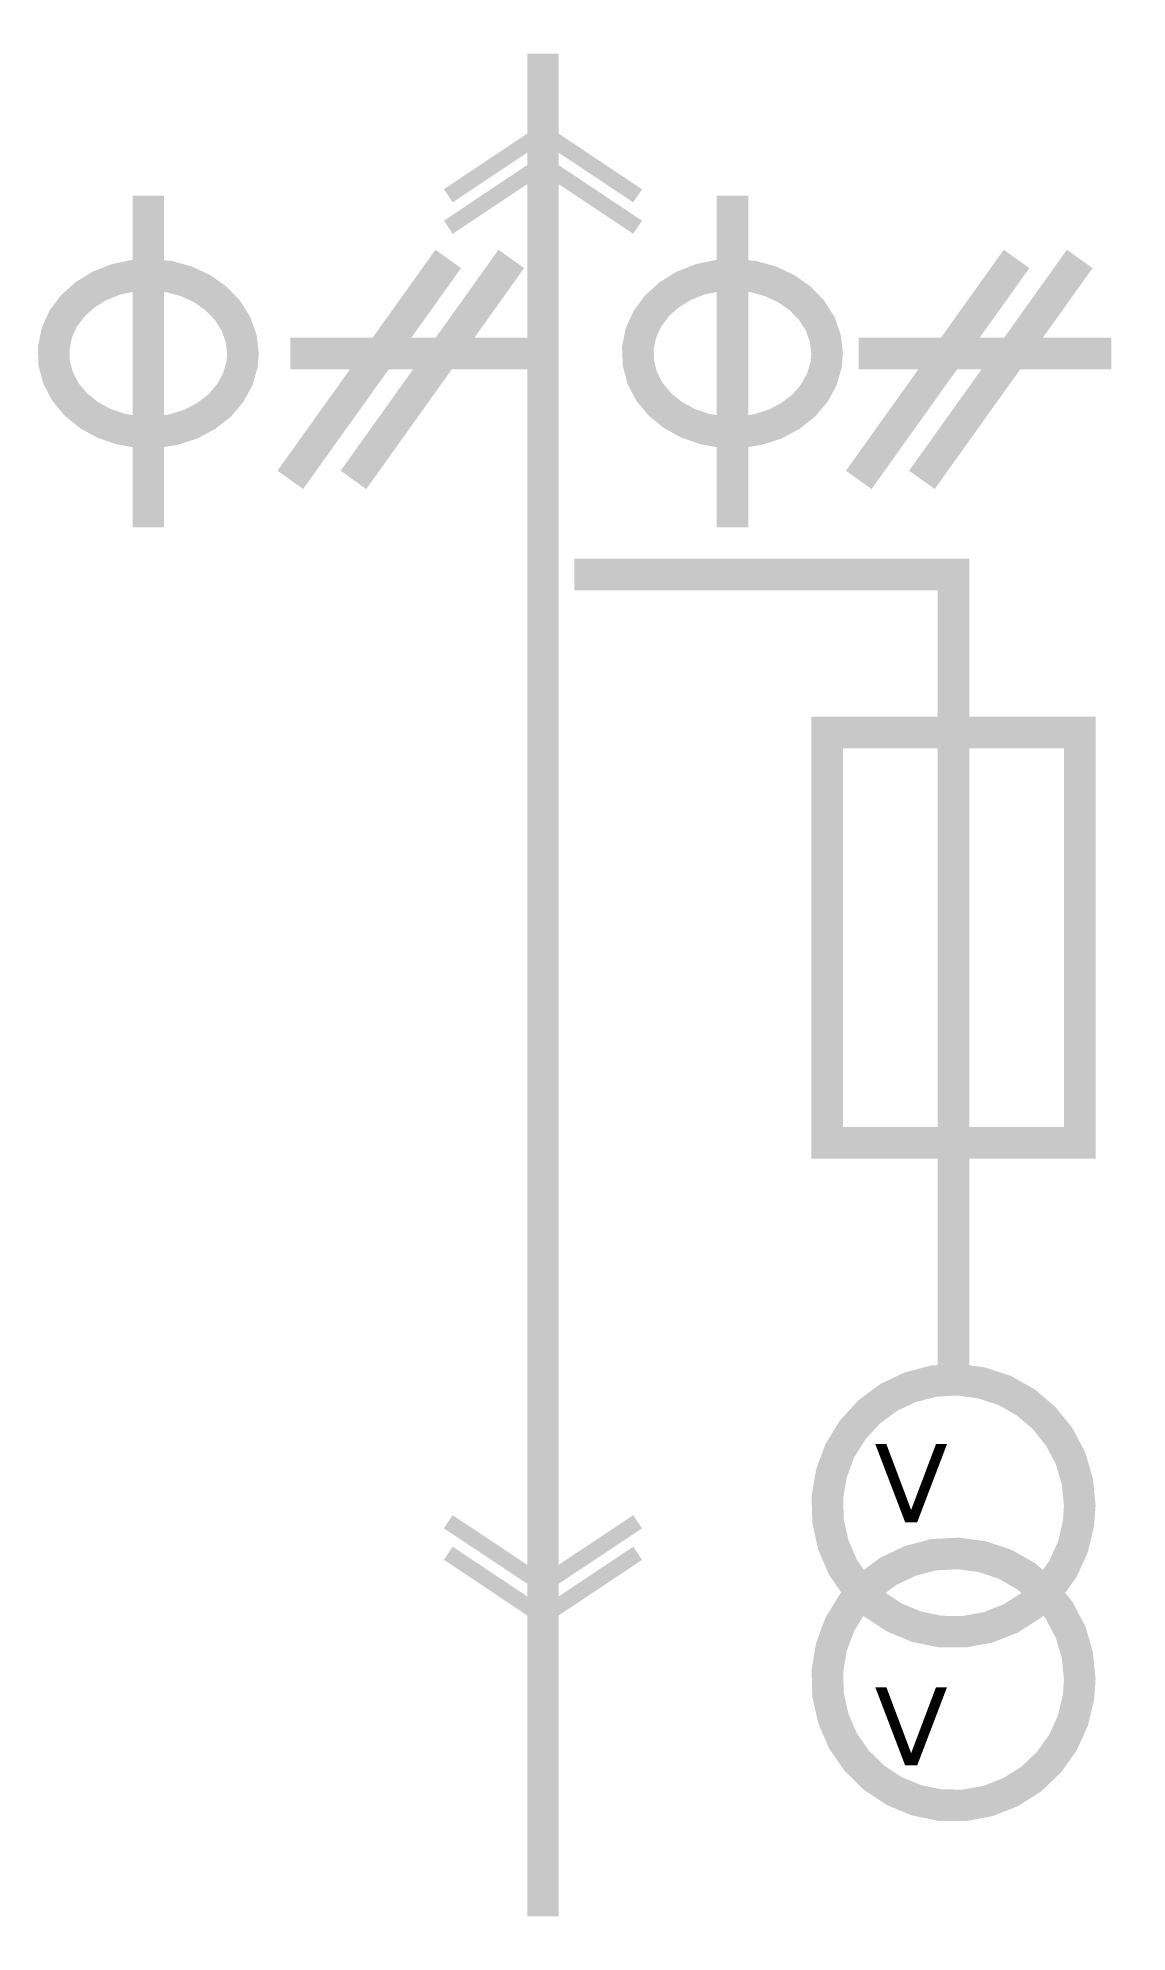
# Model space of a CAD drawing. Extents: x 2299.87 to 2300.67, y 1174.52 to 1175.91.
import ezdxf

# ---------------------------------------------------------------- set-up
doc = ezdxf.new("R2010")
doc.units = 0
doc.styles.add('VERDANA', font='verdana.TTF')

msp = doc.modelspace()

# ---------------------------------------------------------------- linework, layer by layer
at = {"color": 0, "linetype": 'Continuous'}
for points in [[(2300.2452, 1174.5346, 0.0231, 0.0231, 0), (2300.2452, 1175.9003, 0.0231, 0.0231, 0)], [(2300.1758, 1175.7961, 0.0116, 0.0116, 0), (2300.2452, 1175.8424, 0.0116, 0.0116, 0), (2300.3146, 1175.7961, 0.0116, 0.0116, 0)], [(2300.1758, 1175.773, 0.0116, 0.0116, 0), (2300.2452, 1175.8193, 0.0116, 0.0116, 0), (2300.3146, 1175.773, 0.0116, 0.0116, 0)], [(2299.9559, 1175.5531, 0.0231, 0.0231, 0), (2299.9559, 1175.7961, 0.0231, 0.0231, 0)], [(2300.3841, 1175.5531, 0.0231, 0.0231, 0), (2300.3841, 1175.7961, 0.0231, 0.0231, 0)], [(2300.1758, 1175.7498, 0.0231, 0.0231, 0), (2300.06, 1175.5878, 0.0231, 0.0231, 0)], [(2300.222, 1175.7498, 0.0231, 0.0231, 0), (2300.1063, 1175.5878, 0.0231, 0.0231, 0)], [(2300.5924, 1175.7498, 0.0231, 0.0231, 0), (2300.4767, 1175.5878, 0.0231, 0.0231, 0)], [(2300.6387, 1175.7498, 0.0231, 0.0231, 0), (2300.523, 1175.5878, 0.0231, 0.0231, 0)], [(2300.2452, 1175.6804, 0.0231, 0.0231, 0), (2300.06, 1175.6804, 0.0231, 0.0231, 0)], [(2300.4767, 1175.6804, 0.0231, 0.0231, 0), (2300.6618, 1175.6804, 0.0231, 0.0231, 0)], [(2300.2683, 1175.5184, 0.0231, 0.0231, 0), (2300.5461, 1175.5184, 0.0231, 0.0231, 0), (2300.5461, 1174.9165, 0.0231, 0.0231, 0)], [(2300.4535, 1175.4026, 0.0231, 0.0231, 0), (2300.6387, 1175.4026, 0.0231, 0.0231, 0), (2300.6387, 1175.1017, 0.0231, 0.0231, 0), (2300.4535, 1175.1017, 0.0231, 0.0231, 0), (2300.4535, 1175.4026, 0.0231, 0.0231, 0), (2300.6387, 1175.4026, 0.0231, 0.0231, 0)], [(2300.1758, 1174.8239, 0.0116, 0.0116, 0), (2300.2452, 1174.7777, 0.0116, 0.0116, 0), (2300.3146, 1174.8239, 0.0116, 0.0116, 0)], [(2300.1758, 1174.8008, 0.0116, 0.0116, 0), (2300.2452, 1174.7545, 0.0116, 0.0116, 0), (2300.3146, 1174.8008, 0.0116, 0.0116, 0)]]:
    msp.add_lwpolyline(points, format="xyseb", dxfattribs=at)
at = {"color": 0}
for points in [[(2300.0253, 1175.6804, 0.0231, 0.0231, 0), (2300.024, 1175.6914, 0.0231, 0.0231, 0), (2300.0202, 1175.7021, 0.0231, 0.0231, 0), (2300.0141, 1175.7119, 0.0231, 0.0231, 0), (2300.0058, 1175.7206, 0.0231, 0.0231, 0), (2299.9957, 1175.7278, 0.0231, 0.0231, 0), (2299.9841, 1175.7333, 0.0231, 0.0231, 0), (2299.9715, 1175.7368, 0.0231, 0.0231, 0), (2299.9583, 1175.7382, 0.0231, 0.0231, 0), (2299.945, 1175.7375, 0.0231, 0.0231, 0), (2299.9321, 1175.7348, 0.0231, 0.0231, 0), (2299.9201, 1175.73, 0.0231, 0.0231, 0), (2299.9094, 1175.7234, 0.0231, 0.0231, 0), (2299.9004, 1175.7152, 0.0231, 0.0231, 0), (2299.8934, 1175.7058, 0.0231, 0.0231, 0), (2299.8888, 1175.6954, 0.0231, 0.0231, 0), (2299.8866, 1175.6844, 0.0231, 0.0231, 0), (2299.8869, 1175.6733, 0.0231, 0.0231, 0), (2299.8898, 1175.6625, 0.0231, 0.0231, 0), (2299.8951, 1175.6523, 0.0231, 0.0231, 0), (2299.9027, 1175.6432, 0.0231, 0.0231, 0), (2299.9122, 1175.6354, 0.0231, 0.0231, 0), (2299.9233, 1175.6293, 0.0231, 0.0231, 0), (2299.9356, 1175.6251, 0.0231, 0.0231, 0), (2299.9486, 1175.6228, 0.0231, 0.0231, 0), (2299.9619, 1175.6227, 0.0231, 0.0231, 0), (2299.975, 1175.6248, 0.0231, 0.0231, 0), (2299.9874, 1175.6288, 0.0231, 0.0231, 0), (2299.9986, 1175.6348, 0.0231, 0.0231, 0), (2300.0083, 1175.6424, 0.0231, 0.0231, 0), (2300.016, 1175.6515, 0.0231, 0.0231, 0), (2300.0215, 1175.6616, 0.0231, 0.0231, 0), (2300.0246, 1175.6723, 0.0231, 0.0231, 0)], [(2300.4535, 1175.6804, 0.0231, 0.0231, 0), (2300.4522, 1175.6914, 0.0231, 0.0231, 0), (2300.4485, 1175.7021, 0.0231, 0.0231, 0), (2300.4423, 1175.7119, 0.0231, 0.0231, 0), (2300.434, 1175.7206, 0.0231, 0.0231, 0), (2300.4239, 1175.7278, 0.0231, 0.0231, 0), (2300.4123, 1175.7333, 0.0231, 0.0231, 0), (2300.3997, 1175.7368, 0.0231, 0.0231, 0), (2300.3865, 1175.7382, 0.0231, 0.0231, 0), (2300.3732, 1175.7375, 0.0231, 0.0231, 0), (2300.3603, 1175.7348, 0.0231, 0.0231, 0), (2300.3483, 1175.73, 0.0231, 0.0231, 0), (2300.3376, 1175.7234, 0.0231, 0.0231, 0), (2300.3286, 1175.7152, 0.0231, 0.0231, 0), (2300.3217, 1175.7058, 0.0231, 0.0231, 0), (2300.317, 1175.6954, 0.0231, 0.0231, 0), (2300.3148, 1175.6844, 0.0231, 0.0231, 0), (2300.3152, 1175.6733, 0.0231, 0.0231, 0), (2300.318, 1175.6625, 0.0231, 0.0231, 0), (2300.3233, 1175.6523, 0.0231, 0.0231, 0), (2300.3309, 1175.6432, 0.0231, 0.0231, 0), (2300.3404, 1175.6354, 0.0231, 0.0231, 0), (2300.3515, 1175.6293, 0.0231, 0.0231, 0), (2300.3638, 1175.6251, 0.0231, 0.0231, 0), (2300.3768, 1175.6228, 0.0231, 0.0231, 0), (2300.3901, 1175.6227, 0.0231, 0.0231, 0), (2300.4032, 1175.6248, 0.0231, 0.0231, 0), (2300.4156, 1175.6288, 0.0231, 0.0231, 0), (2300.4268, 1175.6348, 0.0231, 0.0231, 0), (2300.4365, 1175.6424, 0.0231, 0.0231, 0), (2300.4442, 1175.6515, 0.0231, 0.0231, 0), (2300.4497, 1175.6616, 0.0231, 0.0231, 0), (2300.4528, 1175.6723, 0.0231, 0.0231, 0)], [(2300.6387, 1174.8355, 0.0231, 0.0231, 0), (2300.637, 1174.8532, 0.0231, 0.0231, 0), (2300.632, 1174.8702, 0.0231, 0.0231, 0), (2300.6238, 1174.8859, 0.0231, 0.0231, 0), (2300.6127, 1174.8998, 0.0231, 0.0231, 0), (2300.5992, 1174.9114, 0.0231, 0.0231, 0), (2300.5838, 1174.9201, 0.0231, 0.0231, 0), (2300.5669, 1174.9257, 0.0231, 0.0231, 0), (2300.5493, 1174.9281, 0.0231, 0.0231, 0), (2300.5316, 1174.927, 0.0231, 0.0231, 0), (2300.5144, 1174.9225, 0.0231, 0.0231, 0), (2300.4984, 1174.9149, 0.0231, 0.0231, 0), (2300.4842, 1174.9043, 0.0231, 0.0231, 0), (2300.4722, 1174.8912, 0.0231, 0.0231, 0), (2300.4629, 1174.8761, 0.0231, 0.0231, 0), (2300.4567, 1174.8595, 0.0231, 0.0231, 0), (2300.4537, 1174.842, 0.0231, 0.0231, 0), (2300.4542, 1174.8242, 0.0231, 0.0231, 0), (2300.4581, 1174.8069, 0.0231, 0.0231, 0), (2300.4651, 1174.7906, 0.0231, 0.0231, 0), (2300.4752, 1174.776, 0.0231, 0.0231, 0), (2300.4878, 1174.7636, 0.0231, 0.0231, 0), (2300.5026, 1174.7538, 0.0231, 0.0231, 0), (2300.519, 1174.747, 0.0231, 0.0231, 0), (2300.5364, 1174.7434, 0.0231, 0.0231, 0), (2300.5542, 1174.7433, 0.0231, 0.0231, 0), (2300.5716, 1174.7465, 0.0231, 0.0231, 0), (2300.5881, 1174.753, 0.0231, 0.0231, 0), (2300.6031, 1174.7626, 0.0231, 0.0231, 0), (2300.616, 1174.7748, 0.0231, 0.0231, 0), (2300.6263, 1174.7892, 0.0231, 0.0231, 0), (2300.6337, 1174.8054, 0.0231, 0.0231, 0), (2300.6378, 1174.8226, 0.0231, 0.0231, 0)], [(2300.6387, 1174.7082, 0.0231, 0.0231, 0), (2300.637, 1174.7259, 0.0231, 0.0231, 0), (2300.632, 1174.7429, 0.0231, 0.0231, 0), (2300.6238, 1174.7586, 0.0231, 0.0231, 0), (2300.6127, 1174.7725, 0.0231, 0.0231, 0), (2300.5992, 1174.7841, 0.0231, 0.0231, 0), (2300.5838, 1174.7928, 0.0231, 0.0231, 0), (2300.5669, 1174.7984, 0.0231, 0.0231, 0), (2300.5493, 1174.8007, 0.0231, 0.0231, 0), (2300.5316, 1174.7997, 0.0231, 0.0231, 0), (2300.5144, 1174.7952, 0.0231, 0.0231, 0), (2300.4984, 1174.7876, 0.0231, 0.0231, 0), (2300.4842, 1174.777, 0.0231, 0.0231, 0), (2300.4722, 1174.7639, 0.0231, 0.0231, 0), (2300.4629, 1174.7488, 0.0231, 0.0231, 0), (2300.4567, 1174.7322, 0.0231, 0.0231, 0), (2300.4537, 1174.7147, 0.0231, 0.0231, 0), (2300.4542, 1174.6969, 0.0231, 0.0231, 0), (2300.4581, 1174.6796, 0.0231, 0.0231, 0), (2300.4651, 1174.6633, 0.0231, 0.0231, 0), (2300.4752, 1174.6487, 0.0231, 0.0231, 0), (2300.4878, 1174.6363, 0.0231, 0.0231, 0), (2300.5026, 1174.6265, 0.0231, 0.0231, 0), (2300.519, 1174.6197, 0.0231, 0.0231, 0), (2300.5364, 1174.6161, 0.0231, 0.0231, 0), (2300.5542, 1174.616, 0.0231, 0.0231, 0), (2300.5716, 1174.6192, 0.0231, 0.0231, 0), (2300.5881, 1174.6257, 0.0231, 0.0231, 0), (2300.6031, 1174.6352, 0.0231, 0.0231, 0), (2300.616, 1174.6475, 0.0231, 0.0231, 0), (2300.6263, 1174.6619, 0.0231, 0.0231, 0), (2300.6337, 1174.6781, 0.0231, 0.0231, 0), (2300.6378, 1174.6953, 0.0231, 0.0231, 0)]]:
    msp.add_lwpolyline(points, format="xyseb", close=True, dxfattribs=at)

# ---------------------------------------------------------------- texts
at = {"color": 0, "style": 'VERDANA'}
for p in [(2300.4882, 1174.8235), (2300.4882, 1174.6452)]:
    msp.add_text('V', height=0.0574, dxfattribs=at).set_placement(p)

doc.saveas('drawing.dxf')
